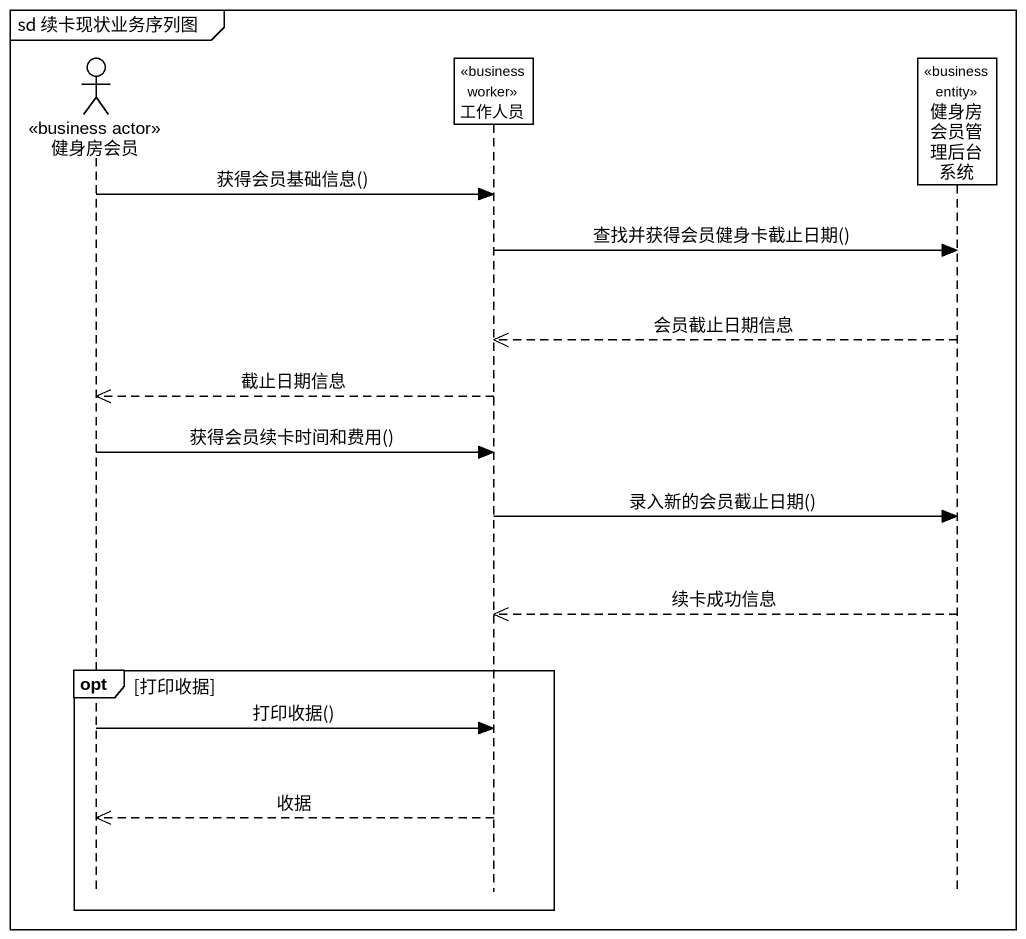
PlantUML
@startuml
mainframe sd 续卡现状业务序列图
hide footbox
actor 健身房会员 <<business actor>>
participant 工作人员 <<business worker>>
participant 健身房会员管理后台系统 <<business entity>>

健身房会员 -> 工作人员 : 获得会员基础信息()
工作人员 -> 健身房会员管理后台系统 : 查找并获得会员健身卡截止日期()
健身房会员管理后台系统 -->> 工作人员 : 会员截止日期信息
工作人员 -->> 健身房会员 : 截止日期信息
健身房会员 -> 工作人员 : 获得会员续卡时间和费用()
工作人员 -> 健身房会员管理后台系统 : 录入新的会员截止日期()
健身房会员管理后台系统 -->> 工作人员 : 续卡成功信息
opt 打印收据
  健身房会员 -> 工作人员 : 打印收据()
  工作人员 -->> 健身房会员 : 收据
end
@enduml
